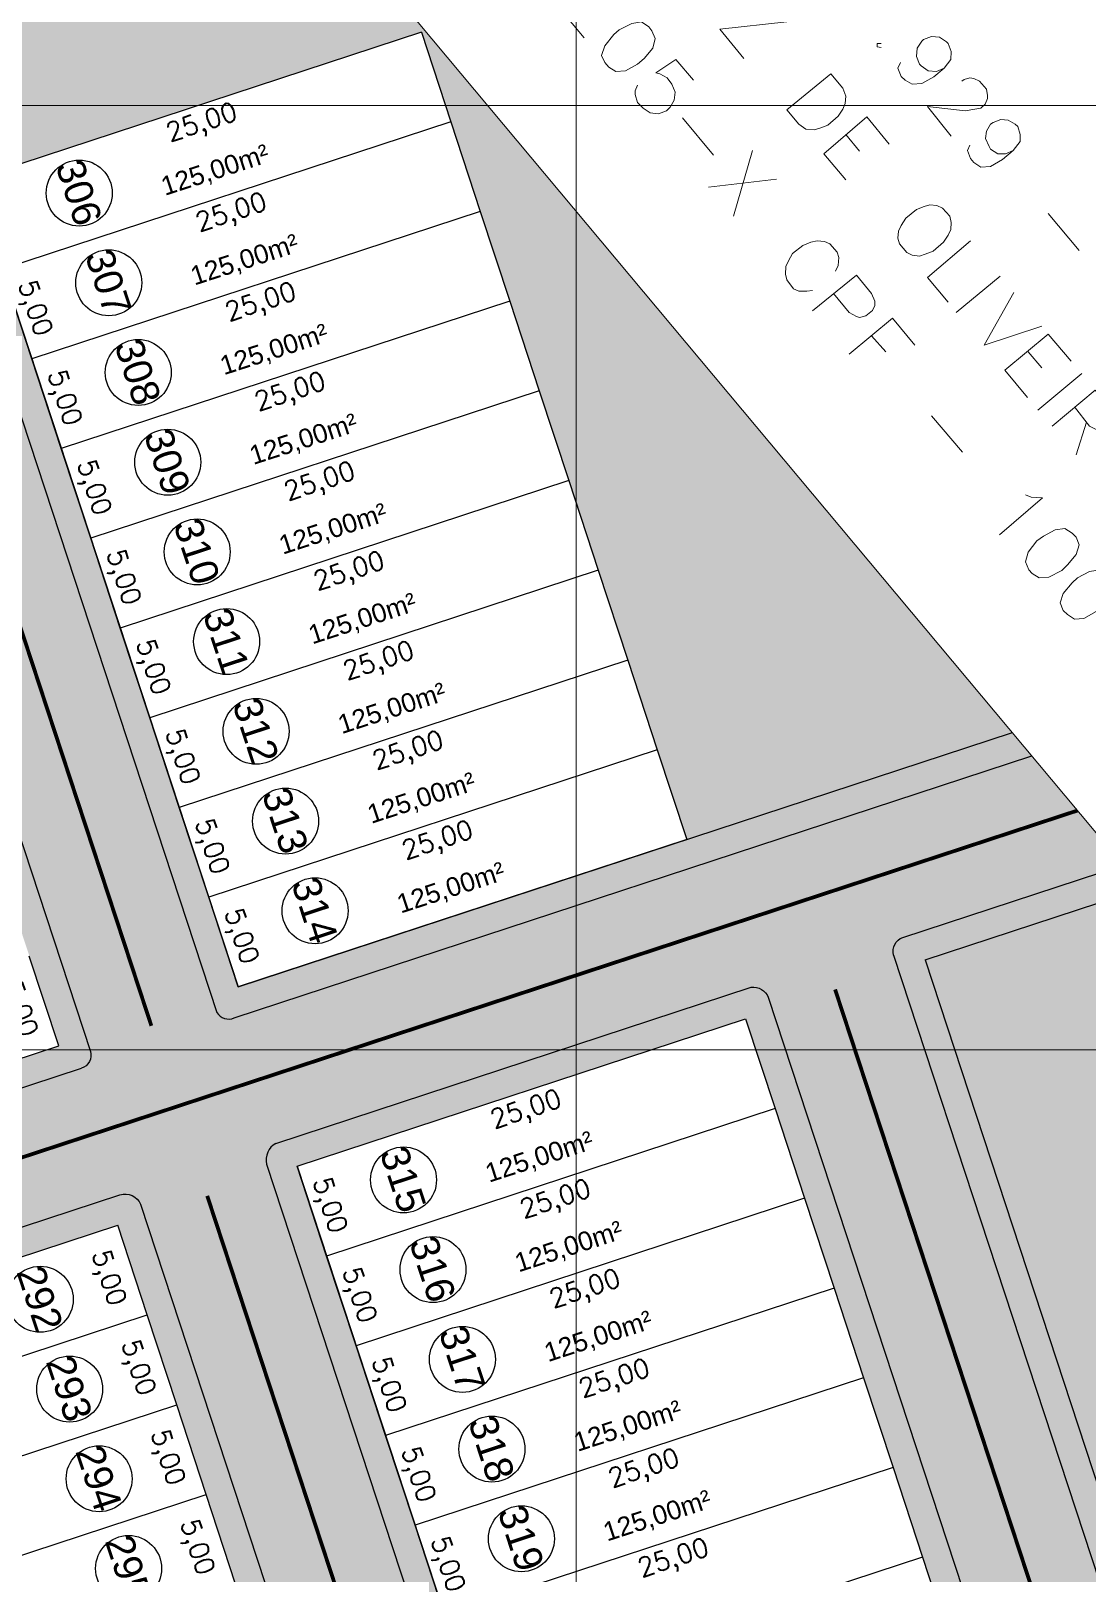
# Model space of a CAD drawing. Header units: metres. Extents: x 294767 to 326364, y 7392106 to 7497262.
# Drawn here: x 304271.1 to 304327.1, y 7392422.3 to 7392504 of the extents above; entities that cross this region are included whole.
import ezdxf
from ezdxf.enums import TextEntityAlignment as Align

# ---------------------------------------------------------------- set-up
doc = ezdxf.new("R2010")
doc.units = ezdxf.units.M
doc.header["$LTSCALE"] = 0.1
doc.set_wipeout_variables(frame=1)
doc.linetypes.add('ACAD_ISO04W100', pattern=[30, 24, -3, 0, -3])
doc.linetypes.add('CONTINUO', pattern=[0])
doc.layers.get('0').update_dxf_attribs({"color": 6})
for name, color, linetype in [('1. CALÇADA', 9, 'ACAD_ISO04W100'), ('1. PAVIMENTO TIPO ASFALTO', 8, 'ACAD_ISO04W100'), ('1. TERRENO 5 X 25', 2, 'ACAD_ISO04W100'), ('1. VEGETAÇAO', 106, 'ACAD_ISO04W100'), ('COTAS', 1, 'Continuous'), ('TXT Area', 240, 'Continuous'), ('TXT-Lote', 10, 'Continuous')]:
    doc.layers.add(name, color=color, linetype=linetype)
doc.layers.add('MALHA', color=1, linetype='Continuous', lineweight=0)
doc.styles.add('ARIAL', font='arial.ttf')
doc.styles.add('ROMANS', font='romans.shx', dxfattribs={"height": 2})
doc.styles.add('style2', font='swiss.ttf')
doc.dimstyles.new('Medidas', dxfattribs={"dimtxt": 0.75, "dimasz": 1, "dimexe": 1, "dimexo": 0.8, "dimgap": 0.3, "dimtad": 1, "dimzin": 1, "dimtxsty": 'ROMANS', "dimcen": 2.5, "dimse1": 1, "dimse2": 1, "dimsd1": 1, "dimsd2": 1, "dimclrd": 202, "dimclre": 202, "dimclrt": 256, "dimadec": 0, "dimazin": 0, "dimtfac": 1, "dimtmove": 0, "dimatfit": 3, "dimfxl": 1, "dimarcsym": 0})

# ---------------------------------------------------------------- blocks, each defined once
blk = doc.blocks.new('*D1831')
at = {"layer": 'Defpoints', "color": 0, "transparency": 16777216}
for p in [(304278.21, 7392425.738), (304278.21, 7392425.738), (304279.771, 7392420.988)]:
    blk.add_point(p, dxfattribs=at)
at = {"layer": 'COTAS', "transparency": 16777216, "insert": (304279.841, 7392423.643), "char_height": 1, "attachment_point": 5, "rotation": 288.19202, "style": 'ROMANS'}
blk.add_mtext('5,00', dxfattribs=at)
blk = doc.blocks.new('*D1832')
at = {"layer": 'Defpoints', "color": 0, "transparency": 16777216}
for p in [(304280.413, 7392426.463), (304281.014, 7392424.635), (304256.663, 7392418.658)]:
    blk.add_point(p, dxfattribs=at)
at = {"layer": 'COTAS', "transparency": 16777216, "insert": (304268.9, 7392421.596), "char_height": 1, "attachment_point": 5, "rotation": 18.19202, "style": 'ROMANS'}
blk.add_mtext('25,00', dxfattribs=at)
blk = doc.blocks.new('*D1833')
at = {"layer": 'Defpoints', "color": 0, "transparency": 16777216}
for p in [(304276.649, 7392430.489), (304276.649, 7392430.489), (304278.21, 7392425.738)]:
    blk.add_point(p, dxfattribs=at)
at = {"layer": 'COTAS', "transparency": 16777216, "insert": (304278.28, 7392428.393), "char_height": 1, "attachment_point": 5, "rotation": 288.19202, "style": 'ROMANS'}
blk.add_mtext('5,00', dxfattribs=at)
blk = doc.blocks.new('*D1834')
at = {"layer": 'Defpoints', "color": 0, "transparency": 16777216}
for p in [(304278.852, 7392431.213), (304279.453, 7392429.385), (304255.102, 7392423.408)]:
    blk.add_point(p, dxfattribs=at)
at = {"layer": 'COTAS', "transparency": 16777216, "insert": (304267.339, 7392426.346), "char_height": 1, "attachment_point": 5, "rotation": 18.19202, "style": 'ROMANS'}
blk.add_mtext('25,00', dxfattribs=at)
blk = doc.blocks.new('*D1835')
at = {"layer": 'Defpoints', "color": 0, "transparency": 16777216}
for p in [(304275.088, 7392435.239), (304275.088, 7392435.239), (304276.649, 7392430.489)]:
    blk.add_point(p, dxfattribs=at)
at = {"layer": 'COTAS', "transparency": 16777216, "insert": (304276.719, 7392433.143), "char_height": 1, "attachment_point": 5, "rotation": 288.19202, "style": 'ROMANS'}
blk.add_mtext('5,00', dxfattribs=at)
blk = doc.blocks.new('*D1836')
at = {"layer": 'Defpoints', "color": 0, "transparency": 16777216}
for p in [(304277.291, 7392435.963), (304277.892, 7392434.135), (304253.541, 7392428.158)]:
    blk.add_point(p, dxfattribs=at)
at = {"layer": 'COTAS', "transparency": 16777216, "insert": (304265.778, 7392431.096), "char_height": 1, "attachment_point": 5, "rotation": 18.19202, "style": 'ROMANS'}
blk.add_mtext('25,00', dxfattribs=at)
blk = doc.blocks.new('*D1837')
at = {"layer": 'Defpoints', "color": 0, "transparency": 16777216}
for p in [(304273.527, 7392439.989), (304273.527, 7392439.989), (304275.088, 7392435.239)]:
    blk.add_point(p, dxfattribs=at)
at = {"layer": 'COTAS', "transparency": 16777216, "insert": (304275.158, 7392437.893), "char_height": 1, "attachment_point": 5, "rotation": 288.19202, "style": 'ROMANS'}
blk.add_mtext('5,00', dxfattribs=at)
blk = doc.blocks.new('*D1838')
at = {"layer": 'Defpoints', "color": 0, "transparency": 16777216}
for p in [(304275.73, 7392440.713), (304276.331, 7392438.885), (304251.98, 7392432.908)]:
    blk.add_point(p, dxfattribs=at)
at = {"layer": 'COTAS', "transparency": 16777216, "insert": (304264.217, 7392435.846), "char_height": 1, "attachment_point": 5, "rotation": 18.19202, "style": 'ROMANS'}
blk.add_mtext('25,00', dxfattribs=at)
blk = doc.blocks.new('*D1869')
at = {"layer": 'Defpoints', "color": 0, "transparency": 16777216}
for p in [(304268.844, 7392454.237), (304268.844, 7392454.237), (304270.405, 7392449.487)]:
    blk.add_point(p, dxfattribs=at)
at = {"layer": 'COTAS', "transparency": 16777216, "insert": (304270.475, 7392452.142), "char_height": 1, "attachment_point": 5, "rotation": 288.19202, "style": 'ROMANS'}
blk.add_mtext('5,00', dxfattribs=at)
blk = doc.blocks.new('*D1870')
at = {"layer": 'Defpoints', "color": 0, "transparency": 16777216}
for p in [(304271.048, 7392454.962), (304271.649, 7392453.134), (304247.298, 7392447.156)]:
    blk.add_point(p, dxfattribs=at)
at = {"layer": 'COTAS', "transparency": 16777216, "insert": (304259.535, 7392450.095), "char_height": 1, "attachment_point": 5, "rotation": 18.19202, "style": 'ROMANS'}
blk.add_mtext('25,00', dxfattribs=at)
blk = doc.blocks.new('*D1899')
at = {"layer": 'Defpoints', "color": 0, "transparency": 16777216}
for p in [(304278.987, 7392462.835), (304278.987, 7392462.835), (304280.548, 7392458.085)]:
    blk.add_point(p, dxfattribs=at)
at = {"layer": 'COTAS', "transparency": 16777216, "insert": (304280.618, 7392460.739), "char_height": 1, "attachment_point": 5, "rotation": 288.19202, "style": 'ROMANS'}
blk.add_mtext('5,00', dxfattribs=at)
blk = doc.blocks.new('*D1900')
at = {"layer": 'Defpoints', "color": 0, "transparency": 16777216}
for p in [(304302.737, 7392470.64), (304278.987, 7392462.835), (304279.587, 7392461.007)]:
    blk.add_point(p, dxfattribs=at)
at = {"layer": 'COTAS', "transparency": 16777216, "insert": (304291.142, 7392465.746), "char_height": 1, "attachment_point": 5, "rotation": 18.19202, "style": 'ROMANS'}
blk.add_mtext('25,00', dxfattribs=at)
blk = doc.blocks.new('*D1901')
at = {"layer": 'Defpoints', "color": 0, "transparency": 16777216}
for p in [(304280.548, 7392458.085), (304280.548, 7392458.085), (304282.109, 7392453.335)]:
    blk.add_point(p, dxfattribs=at)
at = {"layer": 'COTAS', "transparency": 16777216, "insert": (304282.179, 7392455.989), "char_height": 1, "attachment_point": 5, "rotation": 288.19202, "style": 'ROMANS'}
blk.add_mtext('5,00', dxfattribs=at)
blk = doc.blocks.new('*D1902')
at = {"layer": 'Defpoints', "color": 0, "transparency": 16777216}
for p in [(304304.298, 7392465.89), (304280.548, 7392458.085), (304281.148, 7392456.257)]:
    blk.add_point(p, dxfattribs=at)
at = {"layer": 'COTAS', "transparency": 16777216, "insert": (304292.703, 7392460.996), "char_height": 1, "attachment_point": 5, "rotation": 18.19202, "style": 'ROMANS'}
blk.add_mtext('25,00', dxfattribs=at)
blk = doc.blocks.new('*D1903')
at = {"layer": 'Defpoints', "color": 0, "transparency": 16777216}
for p in [(304275.865, 7392472.335), (304275.865, 7392472.335), (304277.426, 7392467.585)]:
    blk.add_point(p, dxfattribs=at)
at = {"layer": 'COTAS', "transparency": 16777216, "insert": (304277.496, 7392470.239), "char_height": 1, "attachment_point": 5, "rotation": 288.19202, "style": 'ROMANS'}
blk.add_mtext('5,00', dxfattribs=at)
blk = doc.blocks.new('*D1904')
at = {"layer": 'Defpoints', "color": 0, "transparency": 16777216}
for p in [(304299.615, 7392480.14), (304275.865, 7392472.335), (304276.465, 7392470.507)]:
    blk.add_point(p, dxfattribs=at)
at = {"layer": 'COTAS', "transparency": 16777216, "insert": (304288.02, 7392475.247), "char_height": 1, "attachment_point": 5, "rotation": 18.19202, "style": 'ROMANS'}
blk.add_mtext('25,00', dxfattribs=at)
blk = doc.blocks.new('*D1905')
at = {"layer": 'Defpoints', "color": 0, "transparency": 16777216}
for p in [(304277.426, 7392467.585), (304277.426, 7392467.585), (304278.987, 7392462.835)]:
    blk.add_point(p, dxfattribs=at)
at = {"layer": 'COTAS', "transparency": 16777216, "insert": (304279.057, 7392465.489), "char_height": 1, "attachment_point": 5, "rotation": 288.19202, "style": 'ROMANS'}
blk.add_mtext('5,00', dxfattribs=at)
blk = doc.blocks.new('*D1906')
at = {"layer": 'Defpoints', "color": 0, "transparency": 16777216}
for p in [(304301.176, 7392475.39), (304277.426, 7392467.585), (304278.026, 7392465.757)]:
    blk.add_point(p, dxfattribs=at)
at = {"layer": 'COTAS', "transparency": 16777216, "insert": (304289.581, 7392470.497), "char_height": 1, "attachment_point": 5, "rotation": 18.19202, "style": 'ROMANS'}
blk.add_mtext('25,00', dxfattribs=at)
blk = doc.blocks.new('*D1907')
at = {"layer": 'Defpoints', "color": 0, "transparency": 16777216}
for p in [(304272.743, 7392481.835), (304272.743, 7392481.835), (304274.304, 7392477.085)]:
    blk.add_point(p, dxfattribs=at)
at = {"layer": 'COTAS', "transparency": 16777216, "insert": (304274.374, 7392479.74), "char_height": 1, "attachment_point": 5, "rotation": 288.19202, "style": 'ROMANS'}
blk.add_mtext('5,00', dxfattribs=at)
blk = doc.blocks.new('*D1908')
at = {"layer": 'Defpoints', "color": 0, "transparency": 16777216}
for p in [(304296.493, 7392489.64), (304272.743, 7392481.835), (304273.343, 7392480.007)]:
    blk.add_point(p, dxfattribs=at)
at = {"layer": 'COTAS', "transparency": 16777216, "insert": (304284.898, 7392484.747), "char_height": 1, "attachment_point": 5, "rotation": 18.19202, "style": 'ROMANS'}
blk.add_mtext('25,00', dxfattribs=at)
blk = doc.blocks.new('*D1909')
at = {"layer": 'Defpoints', "color": 0, "transparency": 16777216}
for p in [(304274.304, 7392477.085), (304274.304, 7392477.085), (304275.865, 7392472.335)]:
    blk.add_point(p, dxfattribs=at)
at = {"layer": 'COTAS', "transparency": 16777216, "insert": (304275.935, 7392474.989), "char_height": 1, "attachment_point": 5, "rotation": 288.19202, "style": 'ROMANS'}
blk.add_mtext('5,00', dxfattribs=at)
blk = doc.blocks.new('*D1910')
at = {"layer": 'Defpoints', "color": 0, "transparency": 16777216}
for p in [(304298.054, 7392484.89), (304274.304, 7392477.085), (304274.904, 7392475.257)]:
    blk.add_point(p, dxfattribs=at)
at = {"layer": 'COTAS', "transparency": 16777216, "insert": (304286.459, 7392479.997), "char_height": 1, "attachment_point": 5, "rotation": 18.19202, "style": 'ROMANS'}
blk.add_mtext('25,00', dxfattribs=at)
blk = doc.blocks.new('*D1911')
at = {"layer": 'Defpoints', "color": 0, "transparency": 16777216}
for p in [(304269.621, 7392491.335), (304269.621, 7392491.335), (304271.182, 7392486.585)]:
    blk.add_point(p, dxfattribs=at)
at = {"layer": 'COTAS', "transparency": 16777216, "insert": (304271.252, 7392489.24), "char_height": 1, "attachment_point": 5, "rotation": 288.19202, "style": 'ROMANS'}
blk.add_mtext('5,00', dxfattribs=at)
blk = doc.blocks.new('*D1912')
at = {"layer": 'Defpoints', "color": 0, "transparency": 16777216}
for p in [(304293.371, 7392499.14), (304269.621, 7392491.335), (304270.221, 7392489.507)]:
    blk.add_point(p, dxfattribs=at)
at = {"layer": 'COTAS', "transparency": 16777216, "insert": (304281.776, 7392494.247), "char_height": 1, "attachment_point": 5, "rotation": 18.19202, "style": 'ROMANS'}
blk.add_mtext('25,00', dxfattribs=at)
blk = doc.blocks.new('*D1913')
at = {"layer": 'Defpoints', "color": 0, "transparency": 16777216}
for p in [(304271.182, 7392486.585), (304271.182, 7392486.585), (304272.743, 7392481.835)]:
    blk.add_point(p, dxfattribs=at)
at = {"layer": 'COTAS', "transparency": 16777216, "insert": (304272.813, 7392484.49), "char_height": 1, "attachment_point": 5, "rotation": 288.19202, "style": 'ROMANS'}
blk.add_mtext('5,00', dxfattribs=at)
blk = doc.blocks.new('*D1914')
at = {"layer": 'Defpoints', "color": 0, "transparency": 16777216}
for p in [(304294.932, 7392494.39), (304271.182, 7392486.585), (304271.782, 7392484.757)]:
    blk.add_point(p, dxfattribs=at)
at = {"layer": 'COTAS', "transparency": 16777216, "insert": (304283.337, 7392489.497), "char_height": 1, "attachment_point": 5, "rotation": 18.19202, "style": 'ROMANS'}
blk.add_mtext('25,00', dxfattribs=at)
blk = doc.blocks.new('*D1918')
at = {"layer": 'Defpoints', "color": 0, "transparency": 16777216}
for p in [(304291.81, 7392503.89), (304268.06, 7392496.085), (304268.66, 7392494.257)]:
    blk.add_point(p, dxfattribs=at)
at = {"layer": 'COTAS', "transparency": 16777216, "insert": (304280.215, 7392498.997), "char_height": 1, "attachment_point": 5, "rotation": 18.19202, "style": 'ROMANS'}
blk.add_mtext('25,00', dxfattribs=at)
blk = doc.blocks.new('*D1932')
at = {"layer": 'Defpoints', "color": 0, "transparency": 16777216}
for p in [(304318.347, 7392423.139), (304294.597, 7392415.334), (304295.198, 7392413.506)]:
    blk.add_point(p, dxfattribs=at)
at = {"layer": 'COTAS', "transparency": 16777216, "insert": (304306.753, 7392418.246), "char_height": 1, "attachment_point": 5, "rotation": 18.19202, "style": 'ROMANS'}
blk.add_mtext('25,00', dxfattribs=at)
blk = doc.blocks.new('*D1919')
at = {"layer": 'Defpoints', "color": 0, "transparency": 16777216}
for p in [(304291.475, 7392424.834), (304291.475, 7392424.834), (304293.036, 7392420.084)]:
    blk.add_point(p, dxfattribs=at)
at = {"layer": 'COTAS', "transparency": 16777216, "insert": (304293.106, 7392422.739), "char_height": 1, "attachment_point": 5, "rotation": 288.19202, "style": 'ROMANS'}
blk.add_mtext('5,00', dxfattribs=at)
blk = doc.blocks.new('*D1920')
at = {"layer": 'Defpoints', "color": 0, "transparency": 16777216}
for p in [(304315.225, 7392432.639), (304291.475, 7392424.834), (304292.075, 7392423.006)]:
    blk.add_point(p, dxfattribs=at)
at = {"layer": 'COTAS', "transparency": 16777216, "insert": (304303.63, 7392427.746), "char_height": 1, "attachment_point": 5, "rotation": 18.19202, "style": 'ROMANS'}
blk.add_mtext('25,00', dxfattribs=at)
blk = doc.blocks.new('*D1922')
at = {"layer": 'Defpoints', "color": 0, "transparency": 16777216}
for p in [(304316.786, 7392427.889), (304293.036, 7392420.084), (304293.636, 7392418.256)]:
    blk.add_point(p, dxfattribs=at)
at = {"layer": 'COTAS', "transparency": 16777216, "insert": (304305.192, 7392422.996), "char_height": 1, "attachment_point": 5, "rotation": 18.19202, "style": 'ROMANS'}
blk.add_mtext('25,00', dxfattribs=at)
blk = doc.blocks.new('*D1923')
at = {"layer": 'Defpoints', "color": 0, "transparency": 16777216}
for p in [(304288.353, 7392434.334), (304288.353, 7392434.334), (304289.914, 7392429.584)]:
    blk.add_point(p, dxfattribs=at)
at = {"layer": 'COTAS', "transparency": 16777216, "insert": (304289.984, 7392432.239), "char_height": 1, "attachment_point": 5, "rotation": 288.19202, "style": 'ROMANS'}
blk.add_mtext('5,00', dxfattribs=at)
blk = doc.blocks.new('*D1924')
at = {"layer": 'Defpoints', "color": 0, "transparency": 16777216}
for p in [(304312.103, 7392442.139), (304288.353, 7392434.334), (304288.953, 7392432.506)]:
    blk.add_point(p, dxfattribs=at)
at = {"layer": 'COTAS', "transparency": 16777216, "insert": (304300.508, 7392437.246), "char_height": 1, "attachment_point": 5, "rotation": 18.19202, "style": 'ROMANS'}
blk.add_mtext('25,00', dxfattribs=at)
blk = doc.blocks.new('*D1925')
at = {"layer": 'Defpoints', "color": 0, "transparency": 16777216}
for p in [(304289.914, 7392429.584), (304289.914, 7392429.584), (304291.475, 7392424.834)]:
    blk.add_point(p, dxfattribs=at)
at = {"layer": 'COTAS', "transparency": 16777216, "insert": (304291.545, 7392427.489), "char_height": 1, "attachment_point": 5, "rotation": 288.19202, "style": 'ROMANS'}
blk.add_mtext('5,00', dxfattribs=at)
blk = doc.blocks.new('*D1926')
at = {"layer": 'Defpoints', "color": 0, "transparency": 16777216}
for p in [(304313.664, 7392437.389), (304289.914, 7392429.584), (304290.514, 7392427.756)]:
    blk.add_point(p, dxfattribs=at)
at = {"layer": 'COTAS', "transparency": 16777216, "insert": (304302.069, 7392432.496), "char_height": 1, "attachment_point": 5, "rotation": 18.19202, "style": 'ROMANS'}
blk.add_mtext('25,00', dxfattribs=at)
blk = doc.blocks.new('*D1927')
at = {"layer": 'Defpoints', "color": 0, "transparency": 16777216}
for p in [(304285.231, 7392443.834), (304285.231, 7392443.834), (304286.792, 7392439.084)]:
    blk.add_point(p, dxfattribs=at)
at = {"layer": 'COTAS', "transparency": 16777216, "insert": (304286.862, 7392441.739), "char_height": 1, "attachment_point": 5, "rotation": 288.19202, "style": 'ROMANS'}
blk.add_mtext('5,00', dxfattribs=at)
blk = doc.blocks.new('*D1928')
at = {"layer": 'Defpoints', "color": 0, "transparency": 16777216}
for p in [(304308.981, 7392451.64), (304285.231, 7392443.834), (304285.831, 7392442.006)]:
    blk.add_point(p, dxfattribs=at)
at = {"layer": 'COTAS', "transparency": 16777216, "insert": (304297.386, 7392446.746), "char_height": 1, "attachment_point": 5, "rotation": 18.19202, "style": 'ROMANS'}
blk.add_mtext('25,00', dxfattribs=at)
blk = doc.blocks.new('*D1929')
at = {"layer": 'Defpoints', "color": 0, "transparency": 16777216}
for p in [(304286.792, 7392439.084), (304286.792, 7392439.084), (304288.353, 7392434.334)]:
    blk.add_point(p, dxfattribs=at)
at = {"layer": 'COTAS', "transparency": 16777216, "insert": (304288.423, 7392436.989), "char_height": 1, "attachment_point": 5, "rotation": 288.19202, "style": 'ROMANS'}
blk.add_mtext('5,00', dxfattribs=at)
blk = doc.blocks.new('*D1930')
at = {"layer": 'Defpoints', "color": 0, "transparency": 16777216}
for p in [(304310.542, 7392446.889), (304286.792, 7392439.084), (304287.392, 7392437.256)]:
    blk.add_point(p, dxfattribs=at)
at = {"layer": 'COTAS', "transparency": 16777216, "insert": (304298.947, 7392441.996), "char_height": 1, "attachment_point": 5, "rotation": 18.19202, "style": 'ROMANS'}
blk.add_mtext('25,00', dxfattribs=at)

msp = doc.modelspace()

# ---------------------------------------------------------------- linework, layer by layer
at = {"color": 7, "linetype": 'Continuous', "lineweight": 5, "true_color": 0x000007}
for points in [[(304309.897, 7392505.954), (304311.169, 7392504.434), (304307.617, 7392504.038), (304308.889, 7392502.485)], [(304316.157, 7392503.278), (304315.943, 7392503.278), (304315.943, 7392503.113), (304316.157, 7392503.08)], [(304319.494, 7392501.973), (304319.081, 7392501.808), (304318.652, 7392501.841), (304318.272, 7392502.105), (304318.189, 7392502.188), (304318.024, 7392502.601), (304318.057, 7392503.03), (304318.321, 7392503.41), (304318.404, 7392503.493), (304318.817, 7392503.658), (304319.246, 7392503.625), (304319.626, 7392503.377), (304319.709, 7392503.278), (304319.874, 7392502.865), (304319.841, 7392502.436), (304319.494, 7392501.973), (304318.949, 7392501.511), (304318.321, 7392501.164), (304317.809, 7392501.131), (304317.429, 7392501.345), (304317.214, 7392501.544), (304317.049, 7392501.973), (304317.181, 7392502.27)], [(304320.436, 7392501.296), (304320.551, 7392501.378), (304320.849, 7392501.461), (304321.063, 7392501.428), (304321.361, 7392501.296), (304321.741, 7392500.866), (304321.79, 7392500.536), (304321.79, 7392500.371), (304321.658, 7392500.073), (304321.443, 7392499.859), (304321.113, 7392499.809), (304320.601, 7392499.726), (304318.619, 7392499.941), (304319.874, 7392498.372)], [(304313.118, 7392497.447), (304315.397, 7392499.396), (304316.587, 7392497.959)], [(304323.145, 7392497.612), (304322.748, 7392497.447), (304322.335, 7392497.447), (304321.955, 7392497.695), (304321.873, 7392497.827), (304321.691, 7392498.256), (304321.741, 7392498.636), (304321.955, 7392499.016), (304322.088, 7392499.099), (304322.5, 7392499.264), (304322.88, 7392499.231), (304323.26, 7392499.016), (304323.392, 7392498.884), (304323.525, 7392498.471), (304323.525, 7392498.091), (304323.145, 7392497.612), (304322.583, 7392497.15), (304321.955, 7392496.77), (304321.443, 7392496.737), (304321.063, 7392496.984), (304320.898, 7392497.199), (304320.733, 7392497.612), (304320.849, 7392497.909)], [(304314.291, 7392498.471), (304315.017, 7392497.579)], [(304309.352, 7392497.612), (304308.344, 7392494.143)], [(304313.118, 7392497.447), (304314.291, 7392496.059)], [(304307.022, 7392495.679), (304310.623, 7392496.092)], [(304324.995, 7392494.275), (304326.647, 7392492.326), (304326.647, 7392492.326)], [(304313.746, 7392491.236), (304313.878, 7392491.533), (304313.911, 7392491.946), (304313.828, 7392492.243), (304313.448, 7392492.673), (304313.151, 7392492.805), (304312.771, 7392492.838), (304312.441, 7392492.756), (304312.011, 7392492.59), (304311.466, 7392492.161), (304311.251, 7392491.781), (304311.119, 7392491.484), (304311.086, 7392491.071), (304311.169, 7392490.773), (304311.516, 7392490.294), (304311.796, 7392490.179), (304312.226, 7392490.179), (304312.523, 7392490.212)], [(304320.898, 7392492.838), (304318.619, 7392490.889), (304319.709, 7392489.584)], [(304312.523, 7392489.121), (304314.852, 7392491.021), (304315.645, 7392490.046), (304315.827, 7392489.634), (304315.827, 7392489.419), (304315.695, 7392489.154), (304315.348, 7392488.857), (304315.017, 7392488.775), (304314.852, 7392488.824), (304314.472, 7392489.039), (304313.63, 7392490.046)], [(304320.138, 7392489.039), (304322.467, 7392490.972), (304322.467, 7392490.972)], [(304323.178, 7392490.096), (304321.608, 7392487.304), (304324.664, 7392488.312)], [(304314.472, 7392486.842), (304316.752, 7392488.741), (304317.941, 7392487.304)], [(304315.645, 7392487.8), (304316.405, 7392486.957)], [(304322.715, 7392485.983), (304324.995, 7392487.899), (304326.217, 7392486.462)], [(304323.938, 7392486.957), (304324.664, 7392486.115)], [(304322.715, 7392485.983), (304323.905, 7392484.546)], [(304324.45, 7392483.868), (304326.779, 7392485.818)], [(304325.21, 7392483.026), (304327.489, 7392484.926), (304328.299, 7392483.951), (304328.464, 7392483.538), (304328.464, 7392483.323), (304328.332, 7392483.026), (304328.133, 7392482.861), (304327.786, 7392482.778), (304327.621, 7392482.811), (304327.192, 7392483.026), (304326.399, 7392484.05)], [(304318.817, 7392483.571), (304320.469, 7392481.638)], [(304327.027, 7392483.241), (304326.482, 7392481.506), (304326.482, 7392481.506)], [(304323.805, 7392479.392), (304324.103, 7392479.26), (304324.697, 7392479.227), (304322.418, 7392477.277)]]:
    msp.add_lwpolyline(points, dxfattribs=at)
for points in [[(304311.169, 7392499.776), (304313.498, 7392501.676), (304314.125, 7392500.916), (304314.291, 7392500.486), (304314.258, 7392500.106), (304314.125, 7392499.809), (304313.878, 7392499.429), (304313.333, 7392498.967), (304312.903, 7392498.801), (304312.606, 7392498.719), (304312.176, 7392498.752), (304311.796, 7392499.016)], [(304319.411, 7392494.573), (304319.114, 7392494.705), (304318.734, 7392494.738), (304318.437, 7392494.655), (304318.024, 7392494.49), (304317.462, 7392494.028), (304317.214, 7392493.648), (304317.082, 7392493.35), (304317.049, 7392492.97), (304317.132, 7392492.673), (304317.512, 7392492.21), (304317.809, 7392492.078), (304318.189, 7392492.029), (304318.486, 7392492.128), (304318.916, 7392492.293), (304319.461, 7392492.756), (304319.709, 7392493.135), (304319.841, 7392493.433), (304319.874, 7392493.813), (304319.791, 7392494.143)], [(304326.267, 7392477.36), (304325.887, 7392477.608), (304325.375, 7392477.525), (304324.747, 7392477.195), (304324.4, 7392476.947), (304323.938, 7392476.352), (304323.805, 7392475.84), (304323.987, 7392475.411), (304324.152, 7392475.213), (304324.532, 7392474.998), (304325.044, 7392475.031), (304325.722, 7392475.378), (304326.019, 7392475.675), (304326.482, 7392476.22), (304326.647, 7392476.732), (304326.482, 7392477.145)], [(304328.133, 7392475.163), (304327.753, 7392475.411), (304327.192, 7392475.328), (304326.564, 7392474.998), (304326.267, 7392474.734), (304325.804, 7392474.155), (304325.639, 7392473.676), (304325.804, 7392473.263), (304326.019, 7392473.049), (304326.399, 7392472.801), (304326.894, 7392472.834), (304327.539, 7392473.214), (304327.869, 7392473.478), (304328.299, 7392474.023), (304328.464, 7392474.535), (304328.299, 7392474.948)]]:
    msp.add_lwpolyline(points, close=True, dxfattribs=at)
at = {"layer": '1. CALÇADA', "linetype": 'CONTINUO'}
msp.add_lwpolyline([(304316.818, 7392455.019, -0.387474), (304317.308, 7392455.955), (304328.968, 7392459.786)], format="xyb", dxfattribs=at)
msp.add_lwpolyline([(304318.481, 7392454.761), (304330.004, 7392458.548)], dxfattribs=at)

# ---------------------------------------------------------------- wipeouts: each hides what was drawn before it
at = {"color": 30}
for points in [[(304268.06, 7392496.085), (304291.81, 7392503.89), (304305.859, 7392461.14), (304282.109, 7392453.335)], [(304251.645, 7392353.852), (304275.395, 7392361.657), (304273.834, 7392366.407), (304297.585, 7392374.212), (304275.73, 7392440.713), (304228.23, 7392425.103)]]:
    msp.add_wipeout(points, dxfattribs=at)

# ---------------------------------------------------------------- next in the draw order: linework, layer by layer
at = {"color": 7, "linetype": 'Continuous', "lineweight": 5, "true_color": 0x000007}
for points in [[(304301.026, 7392506.45), (304301.109, 7392506.549), (304301.439, 7392506.631), (304301.604, 7392506.582), (304301.902, 7392506.45), (304302.282, 7392506.037), (304302.381, 7392505.739), (304302.331, 7392505.525), (304302.199, 7392505.227), (304302.001, 7392505.062), (304301.703, 7392504.979), (304301.191, 7392504.93), (304299.159, 7392505.095), (304300.431, 7392503.575)], [(304306.229, 7392501.345), (304305.288, 7392502.436), (304304.231, 7392501.725), (304304.445, 7392501.676), (304304.825, 7392501.461), (304305.073, 7392501.131), (304305.255, 7392500.701), (304305.205, 7392500.288), (304304.991, 7392499.908), (304304.792, 7392499.726), (304304.363, 7392499.561), (304303.933, 7392499.611), (304303.553, 7392499.859), (304303.256, 7392500.156), (304303.14, 7392500.585), (304303.14, 7392500.784), (304303.256, 7392501.081)], [(304305.635, 7392499.347), (304307.287, 7392497.364)]]:
    msp.add_lwpolyline(points, dxfattribs=at)
msp.add_lwpolyline([(304303.851, 7392504.17), (304303.471, 7392504.434), (304302.959, 7392504.335), (304302.282, 7392504.005), (304302.001, 7392503.757), (304301.522, 7392503.162), (304301.356, 7392502.65), (304301.522, 7392502.27), (304301.736, 7392502.023), (304302.116, 7392501.808), (304302.628, 7392501.841), (304303.256, 7392502.188), (304303.603, 7392502.485), (304304.066, 7392503.03), (304304.198, 7392503.542), (304304.016, 7392503.955)], close=True, dxfattribs=at)
at = {"color": 30}
msp.add_lwpolyline([(304279.291, 7392457.104), (304279.291, 7392457.104)], close=True, dxfattribs=at)
at = {"layer": '1. CALÇADA', "linetype": 'CONTINUO'}
msp.add_lwpolyline([(304282.109, 7392453.335), (304323.113, 7392466.809)], dxfattribs=at)
at = {"layer": '1. TERRENO 5 X 25', "color": 30, "linetype": 'Continuous'}
for points in [[(304298.054, 7392484.89), (304299.615, 7392480.14), (304275.865, 7392472.335), (304274.304, 7392477.085)], [(304299.615, 7392480.14), (304301.176, 7392475.39), (304277.426, 7392467.585), (304275.865, 7392472.335)], [(304301.176, 7392475.39), (304302.737, 7392470.64), (304278.987, 7392462.835), (304277.426, 7392467.585)], [(304302.737, 7392470.64), (304304.298, 7392465.89), (304280.548, 7392458.085), (304278.987, 7392462.835)], [(304304.298, 7392465.89), (304305.859, 7392461.14), (304282.109, 7392453.335), (304280.548, 7392458.085)], [(304255.102, 7392423.408), (304256.663, 7392418.658), (304280.413, 7392426.463), (304278.852, 7392431.213)], [(304256.663, 7392418.658), (304258.224, 7392413.908), (304281.974, 7392421.713), (304280.413, 7392426.463)]]:
    msp.add_lwpolyline(points, dxfattribs=at)
at = {"layer": 'TXT-Lote', "color": 132}
for centre in [(304275.254, 7392490.615), (304276.815, 7392485.865), (304278.376, 7392481.115), (304279.937, 7392476.365), (304281.498, 7392471.615), (304283.059, 7392466.865), (304284.62, 7392462.114), (304286.181, 7392457.364), (304273.185, 7392432.041), (304274.746, 7392427.291), (304276.307, 7392422.541)]:
    msp.add_circle(centre, 1.747, dxfattribs=at)

# ---------------------------------------------------------------- next in the draw order: texts
at = {"layer": 'TXT Area', "style": 'style2'}
for p in [(304281.031, 7392496.125), (304282.592, 7392491.375), (304284.153, 7392486.625), (304285.714, 7392481.875), (304287.275, 7392477.125), (304288.836, 7392472.374), (304290.397, 7392467.624), (304291.958, 7392462.874), (304293.519, 7392458.124)]:
    msp.add_text('125,00m²', height=1, rotation=17.99343, dxfattribs=at).set_placement(p, align=Align.CENTER)
at = {"layer": 'TXT-Lote', "style": 'ARIAL'}
for s, p in [('307', (304275.242, 7392490.651)), ('308', (304276.803, 7392485.901)), ('309', (304278.364, 7392481.151)), ('310', (304279.925, 7392476.4)), ('311', (304281.486, 7392471.65)), ('312', (304283.047, 7392466.9)), ('313', (304284.608, 7392462.15)), ('314', (304286.169, 7392457.4)), ('293', (304273.173, 7392432.077)), ('294', (304274.734, 7392427.327)), ('295', (304276.295, 7392422.577))]:
    msp.add_text(s, height=1.5, rotation=288.19202, dxfattribs=at).set_placement(p, align=Align.MIDDLE)

# ---------------------------------------------------------------- next in the draw order: dimensions: what is measured, and where the dimension line sits
at = {"layer": 'COTAS'}
for base, p1, p2, angle, picture, middle in [((304274.904, 7392475.257), (304298.054, 7392484.89), (304274.304, 7392477.085), 198.19202, '*D1910', (304286.739, 7392479.146)), ((304276.465, 7392470.507), (304299.615, 7392480.14), (304275.865, 7392472.335), 198.19202, '*D1904', (304288.3, 7392474.396)), ((304278.026, 7392465.757), (304301.176, 7392475.39), (304277.426, 7392467.585), 198.19202, '*D1906', (304289.861, 7392469.646)), ((304279.587, 7392461.007), (304302.737, 7392470.64), (304278.987, 7392462.835), 198.19202, '*D1900', (304291.422, 7392464.896)), ((304281.148, 7392456.257), (304304.298, 7392465.89), (304280.548, 7392458.085), 198.19202, '*D1902', (304292.983, 7392460.146)), ((304279.453, 7392429.385), (304255.102, 7392423.408), (304278.852, 7392431.213), 18.19202, '*D1834', (304267.619, 7392425.496)), ((304281.014, 7392424.635), (304256.663, 7392418.658), (304280.413, 7392426.463), 18.19202, '*D1832', (304269.18, 7392420.746))]:
    dim = msp.add_linear_dim(base=base, p1=p1, p2=p2, angle=angle, dimstyle='Medidas', dxfattribs=at)
    dim.commit()
    dim.dimension.update_dxf_attribs({"geometry": picture, "text_midpoint": middle, "dimtype": 161})
for p1, p2, picture, middle in [((304275.865, 7392472.335), (304274.304, 7392477.085), '*D1909', (304275.935, 7392474.989)), ((304277.426, 7392467.585), (304275.865, 7392472.335), '*D1903', (304277.496, 7392470.239)), ((304278.987, 7392462.835), (304277.426, 7392467.585), '*D1905', (304279.057, 7392465.489)), ((304280.548, 7392458.085), (304278.987, 7392462.835), '*D1899', (304280.618, 7392460.739)), ((304282.109, 7392453.335), (304280.548, 7392458.085), '*D1901', (304282.179, 7392455.989)), ((304275.088, 7392435.239), (304273.527, 7392439.989), '*D1837', (304275.158, 7392437.893)), ((304276.649, 7392430.489), (304275.088, 7392435.239), '*D1835', (304276.719, 7392433.143)), ((304278.21, 7392425.738), (304276.649, 7392430.489), '*D1833', (304278.28, 7392428.393)), ((304279.771, 7392420.988), (304278.21, 7392425.738), '*D1831', (304279.841, 7392423.643))]:
    dim = msp.add_aligned_dim(p1=p1, p2=p2, distance=0, dimstyle='Medidas', dxfattribs=at)
    dim.commit()
    dim.dimension.update_dxf_attribs({"geometry": picture, "text_midpoint": middle})

# ---------------------------------------------------------------- next in the draw order: wipeouts: each hides what was drawn before it
at = {"color": 30}
for points in [[(304204.815, 7392496.352), (304252.316, 7392511.962), (304272.609, 7392450.211), (304225.108, 7392434.601)], [(304285.231, 7392443.834), (304308.981, 7392451.64), (304330.835, 7392385.138), (304307.085, 7392377.333)]]:
    msp.add_wipeout(points, dxfattribs=at)

# ---------------------------------------------------------------- next in the draw order: hatches: boundary and pattern name
at = {"layer": '1. PAVIMENTO TIPO ASFALTO', "true_color": 0x939598, "transparency": 33554661}
h = msp.add_hatch(color=252, dxfattribs=at)
h.dxf.hatch_style = 1
h.paths.add_polyline_path([(304076.749, 7392474.499, 0.37664), (304075.631, 7392474.905), (304027.019, 7392458.931, 0.412418), (304026.506, 7392457.597), (304052.921, 7392377.219, 0.400824), (304054.036, 7392376.806), (304102.788, 7392392.827, 0.399943), (304103.196, 7392393.983)])
h.paths.add_polyline_path([(304101.606, 7392394.018), (304054.109, 7392378.409), (304028.054, 7392457.693), (304075.563, 7392473.304)], flags=16)
h.paths.add_polyline_path([(304133.719, 7392493.297, 0.408437), (304132.769, 7392493.68), (304083.969, 7392477.645, 0.427972), (304083.516, 7392476.328), (304109.945, 7392395.868, 0.410822), (304110.781, 7392395.454), (304159.846, 7392411.578, 0.427832), (304160.23, 7392412.625)])
h.paths.add_polyline_path([(304085.063, 7392476.426), (304132.556, 7392492.032), (304158.61, 7392412.75), (304111.106, 7392397.14)], flags=16)
h.paths.add_polyline_path([(304190.753, 7392511.929, 0.420125), (304189.76, 7392512.407), (304140.861, 7392496.339, 0.454161), (304140.441, 7392495.265), (304166.952, 7392414.592, 0.392207), (304167.862, 7392414.212), (304216.809, 7392430.297, 0.409741), (304217.235, 7392431.345)])
h.paths.add_polyline_path([(304142.057, 7392495.153), (304189.558, 7392510.762), (304215.611, 7392431.482), (304168.11, 7392415.872)], flags=16)
h.paths.add_polyline_path([(304247.74, 7392530.704, 0.438196), (304246.701, 7392531.118), (304197.756, 7392515.035, 0.404447), (304197.371, 7392514.214), (304223.906, 7392433.465, 0.433441), (304225.017, 7392432.994), (304273.844, 7392449.04, 0.412572), (304274.279, 7392449.945)])
h.paths.add_polyline_path([(304199.058, 7392513.884), (304246.559, 7392529.492), (304272.612, 7392450.214), (304225.111, 7392434.604)], flags=16)
h.paths.add_polyline_path([(304256.06, 7392532.614), (304265.445, 7392535.698), (304264.409, 7392536.937), (304254.831, 7392533.789, 0.396307), (304254.408, 7392532.835), (304280.98, 7392451.975, 0.365425), (304281.905, 7392451.689), (304324.135, 7392465.566), (304323.099, 7392466.805), (304282.112, 7392453.336)])
h.paths.add_polyline_path([(304171.232, 7392406.372), (304218.733, 7392421.982), (304235.407, 7392371.24), (304245.47, 7392340.619), (304246.732, 7392341.582), (304236.832, 7392371.708), (304219.886, 7392423.277, 0.361707), (304218.718, 7392423.556), (304170.089, 7392407.575, 0.413272), (304169.589, 7392406.567), (304186.481, 7392355.162), (304202.503, 7392306.407), (304203.736, 7392307.46), (304187.906, 7392355.63)])
h.paths.add_polyline_path([(304228.233, 7392425.104), (304275.734, 7392440.714), (304292.408, 7392389.972), (304299.066, 7392369.713), (304300.463, 7392370.267), (304293.833, 7392390.44), (304276.947, 7392441.825, 0.393387), (304275.805, 7392442.316), (304226.905, 7392426.246, 0.38681), (304226.596, 7392425.279), (304243.483, 7392373.894), (304252.624, 7392346.077), (304253.886, 7392347.04), (304244.908, 7392374.362)])
h.paths.add_polyline_path([(304285.234, 7392443.836), (304308.984, 7392451.64), (304333.777, 7392376.197), (304335.3, 7392376.366), (304310.185, 7392452.791, 0.326947), (304309.282, 7392453.317), (304284.105, 7392445.043, 0.386538), (304283.664, 7392443.807), (304306.981, 7392372.854), (304308.378, 7392373.408)])
at = {"layer": '1. PAVIMENTO TIPO ASFALTO', "true_color": 0x636466, "transparency": 33554687}
h = msp.add_hatch(color=251, dxfattribs=at)
h.dxf.hatch_style = 1
h.paths.add_polyline_path([(304031.777, 7392441.547), (304025.141, 7392439.32), (304058.377, 7392338.184), (304062.897, 7392346.849), (304055.586, 7392369.098, -0.373206), (304055.861, 7392370.039), (304104.259, 7392385.943), (304161.756, 7392404.837, -0.383675), (304162.886, 7392404.531), (304179.828, 7392352.976), (304196.475, 7392302.319), (304202.5, 7392306.406), (304186.478, 7392355.161), (304169.585, 7392406.566, -0.413272), (304170.086, 7392407.574), (304218.715, 7392423.555, -0.361707), (304219.883, 7392423.276), (304236.829, 7392371.707), (304246.729, 7392341.581), (304252.621, 7392346.076), (304243.479, 7392373.893), (304226.593, 7392425.278, -0.38681), (304226.901, 7392426.245), (304275.802, 7392442.315, -0.393387), (304276.944, 7392441.824), (304293.83, 7392390.439), (304300.46, 7392370.266), (304306.978, 7392372.852), (304283.661, 7392443.806, -0.386538), (304284.102, 7392445.042), (304308.923, 7392453.199, -0.449659), (304310.182, 7392452.79), (304335.297, 7392376.365), (304342.405, 7392377.156), (304316.848, 7392454.928, -0.4231), (304317.308, 7392455.955), (304328.968, 7392459.786), (304324.132, 7392465.565), (304281.902, 7392451.688, -0.365425), (304280.977, 7392451.974), (304259.306, 7392517.92), (304252.67, 7392515.692), (304274.276, 7392449.944, -0.412572), (304273.841, 7392449.039), (304225.013, 7392432.993, -0.433441), (304223.903, 7392433.464), (304202.424, 7392498.827), (304195.787, 7392496.599), (304217.232, 7392431.344, -0.409741), (304216.806, 7392430.296), (304167.859, 7392414.211, -0.392207), (304166.949, 7392414.59), (304145.541, 7392479.734), (304138.905, 7392477.506), (304160.227, 7392412.624, -0.427832), (304159.843, 7392411.577), (304110.778, 7392395.453, -0.410822), (304109.942, 7392395.867), (304088.665, 7392460.642), (304082.029, 7392458.415), (304103.193, 7392393.982, -0.399943), (304102.785, 7392392.826), (304054.033, 7392376.805, -0.400824), (304052.917, 7392377.218)])
at = {"layer": '1. PAVIMENTO TIPO ASFALTO', "true_color": 0x939598, "transparency": 33554661}
h = msp.add_hatch(color=252, dxfattribs=at)
h.dxf.hatch_style = 1
h.paths.add_polyline_path([(304330.007, 7392458.549), (304328.971, 7392459.787), (304317.311, 7392455.956, 0.4231), (304316.851, 7392454.929), (304342.408, 7392377.157), (304343.931, 7392377.327), (304318.485, 7392454.762)])
h.paths.add_polyline_path([(304308.984, 7392451.64), (304333.777, 7392376.197), (304335.3, 7392376.366), (304310.185, 7392452.791, 0.326947), (304309.282, 7392453.317), (304284.105, 7392445.043, 0.386538), (304283.664, 7392443.807), (304306.981, 7392372.854), (304308.378, 7392373.408), (304285.234, 7392443.836)])
at = {"layer": '1. VEGETAÇAO', "true_color": 0x58ba48, "transparency": 33554636}
h = msp.add_hatch(dxfattribs=at)
h.set_pattern_fill('GRASS', color=85, scale=0.05, angle=195)
h.paths.add_polyline_path([(304276.032, 7392523.043, -0.531324), (304275.233, 7392523.266), (304260.728, 7392518.397), (304268.06, 7392496.085), (304291.81, 7392503.89), (304293.371, 7392499.14), (304294.932, 7392494.39), (304296.493, 7392489.64), (304298.054, 7392484.89), (304299.615, 7392480.14), (304301.176, 7392475.39), (304302.737, 7392470.64), (304304.298, 7392465.89), (304305.859, 7392461.139), (304323.095, 7392466.804), (304299.622, 7392494.854), (304299.622, 7392494.82), (304299.589, 7392494.82), (304299.589, 7392494.893)])
h.paths.add_polyline_path([(304330.004, 7392458.548), (304318.481, 7392454.761), (304328.698, 7392423.671), (304352.614, 7392431.53)])

# ---------------------------------------------------------------- next in the draw order: linework, layer by layer
at = {"color": 7, "linetype": 'Continuous', "lineweight": 5}
msp.add_lwpolyline([(304004.492, 7392524.576), (304036.643, 7392541.783), (304084.713, 7392561.738), (304185.742, 7392607.363), (304204.474, 7392608.552), (304352.746, 7392431.372), (304387.171, 7392395.262), (304386.742, 7392393.907), (304374.782, 7392386.408), (304365.135, 7392381.915), (304348.352, 7392377.818), (304342.405, 7392377.156)], dxfattribs=at)
at = {"layer": '1. CALÇADA', "linetype": 'CONTINUO'}
for points in [[(304254.828, 7392533.788, 0.384643), (304254.395, 7392532.863), (304280.977, 7392451.974), (304280.977, 7392451.974), (304280.977, 7392451.974, -0.419417)], [(304246.885, 7392531.178, -0.362948), (304247.737, 7392530.703), (304274.284, 7392449.92, -0.415857), (304273.81, 7392449.029)], [(304280.977, 7392451.974, 0.365425), (304281.902, 7392451.688), (304324.132, 7392465.565)], [(304309.279, 7392453.316, -0.326947), (304310.182, 7392452.79), (304335.297, 7392376.365)], [(304223.903, 7392433.464, 0.433441), (304225.013, 7392432.993), (304273.81, 7392449.029)], [(304284.102, 7392445.042, 0.342443), (304283.614, 7392443.95), (304306.978, 7392372.852)], [(304226.593, 7392425.278, -0.38681), (304226.901, 7392426.245), (304275.847, 7392442.33, -0.378399), (304276.944, 7392441.824)]]:
    msp.add_lwpolyline(points, format="xyb", dxfattribs=at)
for points in [[(304256.056, 7392532.613), (304282.109, 7392453.335)], [(304316.818, 7392455.019), (304342.405, 7392377.156)], [(304318.481, 7392454.761), (304341.654, 7392384.248)], [(304284.102, 7392445.042), (304309.279, 7392453.316)], [(304285.231, 7392443.834), (304308.981, 7392451.64)], [(304285.231, 7392443.834), (304308.403, 7392373.321)], [(304276.944, 7392441.824), (304293.83, 7392390.439), (304300.46, 7392370.266)]]:
    msp.add_lwpolyline(points, dxfattribs=at)
at = {"layer": '1. CALÇADA', "color": 40, "linetype": 'CONTINUO', "true_color": 0xf8d731, "const_width": 0.2}
for points in [[(304251.295, 7392531.048), (304277.512, 7392451.271)], [(304058.432, 7392374.568), (304326.554, 7392462.671)], [(304313.72, 7392453.197), (304338.84, 7392376.759)], [(304280.47, 7392442.27), (304303.708, 7392371.555)]]:
    msp.add_lwpolyline(points, dxfattribs=at)
at = {"layer": '1. TERRENO 5 X 25', "color": 30, "linetype": 'Continuous'}
for points in [[(304291.81, 7392503.89), (304291.81, 7392503.89), (304268.06, 7392496.085), (304268.06, 7392496.085)], [(304291.81, 7392503.89), (304293.371, 7392499.14), (304269.621, 7392491.335), (304268.06, 7392496.085)], [(304293.371, 7392499.14), (304294.932, 7392494.39), (304271.182, 7392486.585), (304269.621, 7392491.335)], [(304294.932, 7392494.39), (304296.493, 7392489.64), (304272.743, 7392481.835), (304271.182, 7392486.585)], [(304296.493, 7392489.64), (304298.054, 7392484.89), (304274.304, 7392477.085), (304272.743, 7392481.835)], [(304247.298, 7392447.156), (304248.859, 7392442.406), (304272.609, 7392450.211), (304271.048, 7392454.962)], [(304308.981, 7392451.64), (304310.542, 7392446.889), (304286.792, 7392439.084), (304285.231, 7392443.834)], [(304310.542, 7392446.889), (304312.103, 7392442.139), (304288.353, 7392434.334), (304286.792, 7392439.084)], [(304312.103, 7392442.139), (304313.664, 7392437.389), (304289.914, 7392429.584), (304288.353, 7392434.334)], [(304228.23, 7392425.103), (304275.73, 7392440.713)], [(304251.98, 7392432.908), (304253.541, 7392428.158), (304277.291, 7392435.963), (304275.73, 7392440.713)], [(304313.664, 7392437.389), (304315.225, 7392432.639), (304291.475, 7392424.834), (304289.914, 7392429.584)], [(304253.541, 7392428.158), (304255.102, 7392423.408), (304278.852, 7392431.213), (304277.291, 7392435.963)], [(304315.225, 7392432.639), (304316.786, 7392427.889), (304293.036, 7392420.084), (304291.475, 7392424.834)], [(304316.786, 7392427.889), (304318.347, 7392423.139), (304294.597, 7392415.334), (304293.036, 7392420.084)], [(304318.347, 7392423.139), (304319.908, 7392418.389), (304296.158, 7392410.584), (304294.597, 7392415.334)]]:
    msp.add_lwpolyline(points, dxfattribs=at)
at = {"layer": 'MALHA', "color": 8}
for p, q in [((304300, 7392653.093), (304300, 7392235.209)), ((303834.519, 7392500), (304415.535, 7392500)), ((303794.13, 7392450), (304431.979, 7392450))]:
    msp.add_line(p, q, dxfattribs=at)
at = {"layer": 'TXT-Lote', "color": 132}
for centre in [(304273.693, 7392495.365), (304290.864, 7392443.114), (304292.425, 7392438.364), (304271.624, 7392436.792), (304293.986, 7392433.614), (304295.547, 7392428.864), (304297.109, 7392424.114)]:
    msp.add_circle(centre, 1.747, dxfattribs=at)

# ---------------------------------------------------------------- next in the draw order: texts
at = {"layer": 'TXT Area', "style": 'style2'}
for p in [(304298.202, 7392443.874), (304299.763, 7392439.124), (304301.324, 7392434.374), (304302.885, 7392429.624), (304304.446, 7392424.874)]:
    msp.add_text('125,00m²', height=1, rotation=17.99343, dxfattribs=at).set_placement(p, align=Align.CENTER)
at = {"layer": 'TXT-Lote', "style": 'ARIAL'}
for s, p in [('306', (304273.681, 7392495.401)), ('315', (304290.852, 7392443.15)), ('316', (304292.413, 7392438.4)), ('292', (304271.612, 7392436.828)), ('317', (304293.974, 7392433.65)), ('318', (304295.535, 7392428.9)), ('319', (304297.096, 7392424.15))]:
    msp.add_text(s, height=1.5, rotation=288.19202, dxfattribs=at).set_placement(p, align=Align.MIDDLE)

# ---------------------------------------------------------------- next in the draw order: dimensions: what is measured, and where the dimension line sits
at = {"layer": 'COTAS'}
for base, p1, p2, angle, picture, middle in [((304268.66, 7392494.257), (304291.81, 7392503.89), (304268.06, 7392496.085), 198.19202, '*D1918', (304280.495, 7392498.146)), ((304270.221, 7392489.507), (304293.371, 7392499.14), (304269.621, 7392491.335), 198.19202, '*D1912', (304282.056, 7392493.396)), ((304271.782, 7392484.757), (304294.932, 7392494.39), (304271.182, 7392486.585), 198.19202, '*D1914', (304283.617, 7392488.646)), ((304273.343, 7392480.007), (304296.493, 7392489.64), (304272.743, 7392481.835), 198.19202, '*D1908', (304285.178, 7392483.896)), ((304271.649, 7392453.134), (304247.298, 7392447.156), (304271.048, 7392454.962), 18.19202, '*D1870', (304259.814, 7392449.244)), ((304285.831, 7392442.006), (304308.981, 7392451.64), (304285.231, 7392443.834), 198.19202, '*D1928', (304297.666, 7392445.896)), ((304287.392, 7392437.256), (304310.542, 7392446.889), (304286.792, 7392439.084), 198.19202, '*D1930', (304299.227, 7392441.146)), ((304288.953, 7392432.506), (304312.103, 7392442.139), (304288.353, 7392434.334), 198.19202, '*D1924', (304300.788, 7392436.395)), ((304276.331, 7392438.885), (304251.98, 7392432.908), (304275.73, 7392440.713), 18.19202, '*D1838', (304264.497, 7392434.996)), ((304290.514, 7392427.756), (304313.664, 7392437.389), (304289.914, 7392429.584), 198.19202, '*D1926', (304302.349, 7392431.645)), ((304277.892, 7392434.135), (304253.541, 7392428.158), (304277.291, 7392435.963), 18.19202, '*D1836', (304266.058, 7392430.246)), ((304292.075, 7392423.006), (304315.225, 7392432.639), (304291.475, 7392424.834), 198.19202, '*D1920', (304303.91, 7392426.895)), ((304293.636, 7392418.256), (304316.786, 7392427.889), (304293.036, 7392420.084), 198.19202, '*D1922', (304305.471, 7392422.145)), ((304295.198, 7392413.506), (304318.347, 7392423.139), (304294.597, 7392415.334), 198.19202, '*D1932', (304307.032, 7392417.395))]:
    dim = msp.add_linear_dim(base=base, p1=p1, p2=p2, angle=angle, dimstyle='Medidas', dxfattribs=at)
    dim.commit()
    dim.dimension.update_dxf_attribs({"geometry": picture, "text_midpoint": middle, "dimtype": 161})
for p1, p2, picture, middle in [((304271.182, 7392486.585), (304269.621, 7392491.335), '*D1911', (304271.252, 7392489.24)), ((304272.743, 7392481.835), (304271.182, 7392486.585), '*D1913', (304272.813, 7392484.49)), ((304274.304, 7392477.085), (304272.743, 7392481.835), '*D1907', (304274.374, 7392479.74)), ((304270.405, 7392449.487), (304268.844, 7392454.237), '*D1869', (304270.475, 7392452.142)), ((304286.792, 7392439.084), (304285.231, 7392443.834), '*D1927', (304286.862, 7392441.739)), ((304288.353, 7392434.334), (304286.792, 7392439.084), '*D1929', (304288.423, 7392436.989)), ((304289.914, 7392429.584), (304288.353, 7392434.334), '*D1923', (304289.984, 7392432.239)), ((304291.475, 7392424.834), (304289.914, 7392429.584), '*D1925', (304291.545, 7392427.489)), ((304293.036, 7392420.084), (304291.475, 7392424.834), '*D1919', (304293.106, 7392422.739))]:
    dim = msp.add_aligned_dim(p1=p1, p2=p2, distance=0, dimstyle='Medidas', dxfattribs=at)
    dim.commit()
    dim.dimension.update_dxf_attribs({"geometry": picture, "text_midpoint": middle})

doc.saveas('drawing.dxf')
